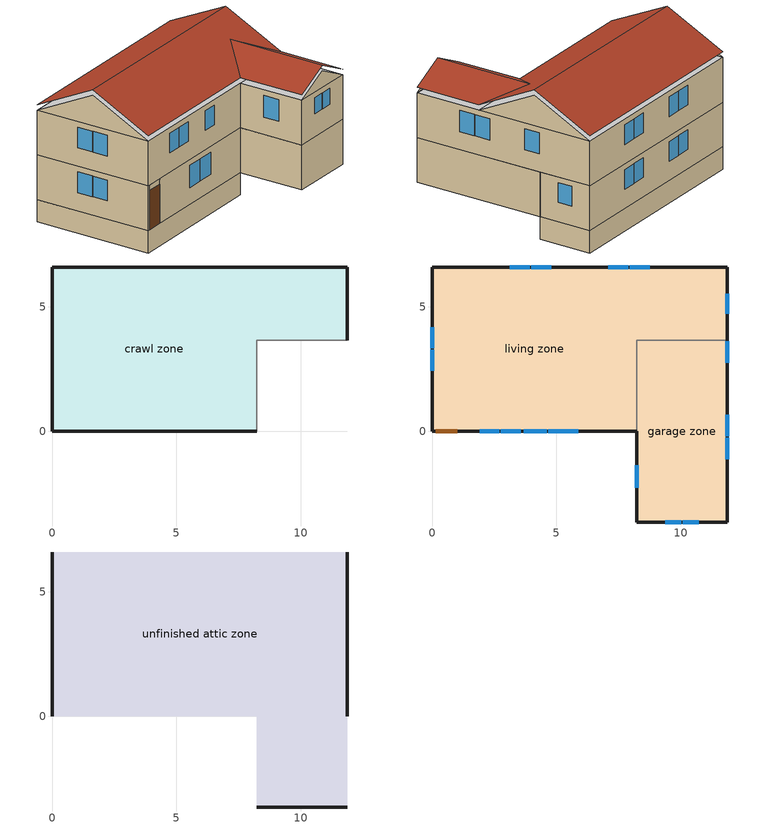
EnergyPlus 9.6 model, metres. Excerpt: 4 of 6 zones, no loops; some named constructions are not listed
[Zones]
crawl zone
 floor foundation (FloorFndGrndCS): 0,0 0,6.6 11.89,6.6 11.89,3.66 8.23,3.66 8.23,0 z-1.22
 wall foundation (WallFndGrndCS): 11.89,3.66 11.89,6.6 0,6.6 0,0 8.23,0 z-1.22:0
 wall adiabatic (WallFndGrndCS): 8.23,0 8.23,3.66 11.89,3.66 z-1.22:0
garage zone
 floor foundation (FloorFndGrndUnfinSlab): 8.23,-3.66 8.23,3.66 11.89,3.66 11.89,-3.66 z0
 wall outside (WallExtUninsUnfin): 8.23,0 8.23,-3.66 11.89,-3.66 11.89,3.66 z0:2.44
 wall to living zone (WallIntFinInsUnfin Reversed): 11.89,3.66 8.23,3.66 8.23,0 z0:2.44
living zone
 floor to garage zone (FloorFinInsUnfin): 11.89,3.66 11.89,-3.66 8.23,-3.66 8.23,3.66 z2.44
 floor to crawl zone (FloorCSInsFin Reversed): 0,0 0,6.6 11.89,6.6 11.89,3.66 8.23,3.66 8.23,0 z0
 wall outside (WallExtInsFin): 11.89,3.66 11.89,6.6 0,6.6 0,0 0.13,0 1.05,0 8.23,0 z0:2.44; 0,6.6 0,0 8.23,0 8.23,-3.66 11.89,-3.66 11.89,6.6 0,6.6 z2.44:4.88
 window (WindowConstruction): 11.89,4.73 11.89,5.53 / 8.76,6.6 7.96,6.6 / 7.89,6.6 7.09,6.6 / 4.8,6.6 3.99,6.6 / 3.93,6.6 3.12,6.6 z1.06:2.13; 3.7,0 4.61,0 / 4.67,0 5.58,0 z0.92:2.13; 0,4.18 0,3.33 / 0,3.27 0,2.42 z3.44:4.57; 8.76,6.6 7.96,6.6 / 7.89,6.6 7.09,6.6 / 4.8,6.6 3.99,6.6 / 3.93,6.6 3.12,6.6 z3.5:4.57; 11.89,-1.13 11.89,-0.27 / 11.89,-0.21 11.89,0.66 / 11.89,2.75 11.89,3.62 z3.42:4.57; 9.38,-3.66 10.03,-3.66 / 10.09,-3.66 10.74,-3.66 z3.7:4.57; 8.23,-1.38 8.23,-2.28 z3.38:4.57; 1.92,0 2.71,0 / 2.77,0 3.57,0 / 5.09,0 5.88,0 z3.51:4.57; 0,4.18 0,3.33 / 0,3.27 0,2.42 z1:2.13
 door (Door): 0.15,0 1.02,0 z0:2.13
unfinished attic zone
 floor to living zone (FloorFinInsUnfinAttic): 11.89,6.6 11.89,0 0,0 0,6.6 z4.88; 8.23,-3.66 8.23,0 11.89,0 11.89,-3.66 z4.88
 wall outside (WallExtUninsUnfin): 0,3.3,6.53 0,6.6,4.88 0,0,4.88; 11.89,3.3,6.53 11.89,0,4.88 11.89,6.6,4.88; 8.23,-3.66,4.88 11.89,-3.66,4.88 10.06,-3.66,5.79
 roof outside (RoofUnfinInsExt): 0,3.3,6.83 11.89,3.3,6.83 11.89,6.6,5.18 0,6.6,5.18; 8.23,0,5.18 8.23,-3.66,5.18 10.06,-3.66,6.1 10.06,1.83,6.1; 11.89,0,5.18 10.06,1.83,6.1 10.06,-3.66,6.1 11.89,-3.66,5.18; 0,3.3,6.83 0,0,5.18 8.23,0,5.18 10.06,1.83,6.1 11.89,0,5.18 11.89,3.3,6.83
[Material] Roughness=Rough
Name | Thickness {m} | Conductivity {W/m-K} | Density {kg/m3} | Specific Heat {J/kg-K} | Thermal Absorptance | Solar Absorptance | Visible Absorptance
Drywall 0.5 in. | 0.0127 | 0.160291 | 801 | 837.4 | 0.9 | 0.5 | 0.1
Floor Covering | 0.0127 | 0.0433444 | 54.468 | 1339.84 | 0.9 | 0.9 | 0.7
FloorIns | 0.23495 | 2.59817 | 67.691 | 1210.98 | 0.82 | 0.3 | 0.3
FloorIns 1 | 0.1397 | 1.90491 | 67.691 | 1210.98 | 0.82 | 0.3 | 0.3
FloorUAAdditionalCeilingIns | 0.050038 | 0.060696 | 16.02 | 1046.75 | 0.9 | 0.7 | 0.7
FloorUATrussandIns | 0.0889 | 0.0634876 | 50.7834 | 1165.1 | 0.9 | 0.5 | 0.9
RoofSheathing | 0.01905 | 0.115458 | 512.64 | 1214.23 | 0.82 | 0.3 | 0.3
WallSheathing | 0.0127 | 0.115458 | 512.64 | 1214.23 | 0.82 | 0.3 | 0.3
WallStudAndCavity 1 | 0.0889 | 0.346661 | 129.063 | 1212.76 | 0.82 | 0.3 | 0.82
Wood Floor | 0.015875 | 0.115458 | 544.68 | 1214.23 | 0.9 | 0.7 | 0.7
[Construction]
FloorCSInsFin: FloorIns, RoofSheathing, Wood Floor, Floor Covering
FloorFinInsUnfin Reversed: Floor Covering, Wood Floor, RoofSheathing, FloorIns 1
FloorFinInsUnfinAttic Reversed: FloorUAAdditionalCeilingIns, FloorUATrussandIns, Drywall 0.5 in.
WallIntFinInsUnfin: WallSheathing, WallStudAndCavity 1
[Schedule:Day:Interval]
res mv_1 bath exhaust schedule allday1; res mv_1 bath exhaust schedule allday10; res mv_1 bath exhaust schedule allday11; res mv_1 bath exhaust schedule allday12; res mv_1 bath exhaust schedule allday2; res mv_1 bath exhaust schedule allday3; res mv_1 bath exhaust schedule allday4; res mv_1 bath exhaust schedule allday5; res mv_1 bath exhaust schedule allday6; res mv_1 bath exhaust schedule allday7; res mv_1 bath exhaust schedule allday8; res mv_1 bath exhaust schedule allday9: No, 01:00, 1, 24:00, 0
res mv_1 bath exhaust schedule summer design; res mv_1 range exhaust schedule summer design: No, 24:00, 1
res mv_1 bath exhaust schedule winter design; res mv_1 range exhaust schedule winter design; Schedule Day 11; Schedule Day 12; Schedule Day 15; Schedule Day 16: No, 24:00, 0
res mv_1 range exhaust schedule allday1; res mv_1 range exhaust schedule allday10; res mv_1 range exhaust schedule allday11; res mv_1 range exhaust schedule allday12; res mv_1 range exhaust schedule allday2; res mv_1 range exhaust schedule allday3; res mv_1 range exhaust schedule allday4; res mv_1 range exhaust schedule allday5; res mv_1 range exhaust schedule allday6; res mv_1 range exhaust schedule allday7; res mv_1 range exhaust schedule allday8; res mv_1 range exhaust schedule allday9: No, 07:00, 0, 08:00, 1, 24:00, 0
res nv_1 availability schedule allday1 on; res nv_1 availability schedule allday1 on 1; res nv_1 availability schedule allday1 on 10; res nv_1 availability schedule allday1 on 11; res nv_1 availability schedule allday1 on 2; res nv_1 availability schedule allday1 on 3; res nv_1 availability schedule allday1 on 4; res nv_1 availability schedule allday1 on 5; res nv_1 availability schedule allday1 on 6; res nv_1 availability schedule allday1 on 7; res nv_1 availability schedule allday1 on 8; res nv_1 availability schedule allday1 on 9: No, 01:00, 1, 02:00, 1, 03:00, 1, 04:00, 1, 05:00, 1, 06:00, 1, 07:00, 1, 08:00, 1, 09:00, 1, 10:00, 1, 11:00, 1, 12:00, 1, 13:00, 1, 14:00, 1, 15:00, 1, 16:00, 1, 17:00, 1, 18:00, 1, 19:00, 1, 20:00, 1, 21:00, 1, 22:00, 1, 23:00, 1, 24:00, 1
res nv_1 temp schedule allday1; res nv_1 temp schedule allday10; res nv_1 temp schedule allday11; res nv_1 temp schedule allday12; res nv_1 temp schedule allday2; res nv_1 temp schedule allday3; res nv_1 temp schedule allday4; res nv_1 temp schedule allday5; res nv_1 temp schedule allday6; res nv_1 temp schedule allday7; res nv_1 temp schedule allday8; res nv_1 temp schedule allday9: No, 24:00, 20.5556
[Schedule:Week:Daily]
res mv_1 bath exhaust schedule Week Rule - Jan1-Jan28: res mv_1 bath exhaust schedule allday1, res mv_1 bath exhaust schedule allday1, res mv_1 bath exhaust schedule allday1, res mv_1 bath exhaust schedule allday1, res mv_1 bath exhaust schedule allday1, res mv_1 bath exhaust schedule allday1, res mv_1 bath exhaust schedule allday1, Schedule Day 16, res mv_1 bath exhaust schedule summer design, res mv_1 bath exhaust schedule winter design, Schedule Day 16, Schedule Day 16
res mv_1 bath exhaust schedule Week Rule - Jan29-Feb4: res mv_1 bath exhaust schedule allday1, res mv_1 bath exhaust schedule allday1, res mv_1 bath exhaust schedule allday1, res mv_1 bath exhaust schedule allday2, res mv_1 bath exhaust schedule allday2, res mv_1 bath exhaust schedule allday2, res mv_1 bath exhaust schedule allday2, Schedule Day 16, res mv_1 bath exhaust schedule summer design, res mv_1 bath exhaust schedule winter design, Schedule Day 16, Schedule Day 16
res mv_1 bath exhaust schedule Week Rule - Feb5-Feb25: res mv_1 bath exhaust schedule allday2, res mv_1 bath exhaust schedule allday2, res mv_1 bath exhaust schedule allday2, res mv_1 bath exhaust schedule allday2, res mv_1 bath exhaust schedule allday2, res mv_1 bath exhaust schedule allday2, res mv_1 bath exhaust schedule allday2, Schedule Day 16, res mv_1 bath exhaust schedule summer design, res mv_1 bath exhaust schedule winter design, Schedule Day 16, Schedule Day 16
res mv_1 bath exhaust schedule Week Rule - Feb26-Mar4: res mv_1 bath exhaust schedule allday2, res mv_1 bath exhaust schedule allday2, res mv_1 bath exhaust schedule allday2, res mv_1 bath exhaust schedule allday3, res mv_1 bath exhaust schedule allday3, res mv_1 bath exhaust schedule allday3, res mv_1 bath exhaust schedule allday3, Schedule Day 16, res mv_1 bath exhaust schedule summer design, res mv_1 bath exhaust schedule winter design, Schedule Day 16, Schedule Day 16
res mv_1 bath exhaust schedule Week Rule - Mar5-Mar25: res mv_1 bath exhaust schedule allday3, res mv_1 bath exhaust schedule allday3, res mv_1 bath exhaust schedule allday3, res mv_1 bath exhaust schedule allday3, res mv_1 bath exhaust schedule allday3, res mv_1 bath exhaust schedule allday3, res mv_1 bath exhaust schedule allday3, Schedule Day 16, res mv_1 bath exhaust schedule summer design, res mv_1 bath exhaust schedule winter design, Schedule Day 16, Schedule Day 16
res mv_1 bath exhaust schedule Week Rule - Mar26-Apr1: res mv_1 bath exhaust schedule allday3, res mv_1 bath exhaust schedule allday3, res mv_1 bath exhaust schedule allday3, res mv_1 bath exhaust schedule allday3, res mv_1 bath exhaust schedule allday3, res mv_1 bath exhaust schedule allday3, res mv_1 bath exhaust schedule allday4, Schedule Day 16, res mv_1 bath exhaust schedule summer design, res mv_1 bath exhaust schedule winter design, Schedule Day 16, Schedule Day 16
res mv_1 bath exhaust schedule Week Rule - Apr2-Apr29: res mv_1 bath exhaust schedule allday4, res mv_1 bath exhaust schedule allday4, res mv_1 bath exhaust schedule allday4, res mv_1 bath exhaust schedule allday4, res mv_1 bath exhaust schedule allday4, res mv_1 bath exhaust schedule allday4, res mv_1 bath exhaust schedule allday4, Schedule Day 16, res mv_1 bath exhaust schedule summer design, res mv_1 bath exhaust schedule winter design, Schedule Day 16, Schedule Day 16
res mv_1 bath exhaust schedule Week Rule - Apr30-May6: res mv_1 bath exhaust schedule allday4, res mv_1 bath exhaust schedule allday5, res mv_1 bath exhaust schedule allday5, res mv_1 bath exhaust schedule allday5, res mv_1 bath exhaust schedule allday5, res mv_1 bath exhaust schedule allday5, res mv_1 bath exhaust schedule allday5, Schedule Day 16, res mv_1 bath exhaust schedule summer design, res mv_1 bath exhaust schedule winter design, Schedule Day 16, Schedule Day 16
res mv_1 bath exhaust schedule Week Rule - May7-May27: res mv_1 bath exhaust schedule allday5, res mv_1 bath exhaust schedule allday5, res mv_1 bath exhaust schedule allday5, res mv_1 bath exhaust schedule allday5, res mv_1 bath exhaust schedule allday5, res mv_1 bath exhaust schedule allday5, res mv_1 bath exhaust schedule allday5, Schedule Day 16, res mv_1 bath exhaust schedule summer design, res mv_1 bath exhaust schedule winter design, Schedule Day 16, Schedule Day 16
res mv_1 bath exhaust schedule Week Rule - May28-Jun3: res mv_1 bath exhaust schedule allday5, res mv_1 bath exhaust schedule allday5, res mv_1 bath exhaust schedule allday5, res mv_1 bath exhaust schedule allday5, res mv_1 bath exhaust schedule allday6, res mv_1 bath exhaust schedule allday6, res mv_1 bath exhaust schedule allday6, Schedule Day 16, res mv_1 bath exhaust schedule summer design, res mv_1 bath exhaust schedule winter design, Schedule Day 16, Schedule Day 16
res mv_1 bath exhaust schedule Week Rule - Jun4-Jun24: res mv_1 bath exhaust schedule allday6, res mv_1 bath exhaust schedule allday6, res mv_1 bath exhaust schedule allday6, res mv_1 bath exhaust schedule allday6, res mv_1 bath exhaust schedule allday6, res mv_1 bath exhaust schedule allday6, res mv_1 bath exhaust schedule allday6, Schedule Day 16, res mv_1 bath exhaust schedule summer design, res mv_1 bath exhaust schedule winter design, Schedule Day 16, Schedule Day 16
res mv_1 bath exhaust schedule Week Rule - Jun25-Jul1: res mv_1 bath exhaust schedule allday6, res mv_1 bath exhaust schedule allday6, res mv_1 bath exhaust schedule allday6, res mv_1 bath exhaust schedule allday6, res mv_1 bath exhaust schedule allday6, res mv_1 bath exhaust schedule allday6, res mv_1 bath exhaust schedule allday7, Schedule Day 16, res mv_1 bath exhaust schedule summer design, res mv_1 bath exhaust schedule winter design, Schedule Day 16, Schedule Day 16
res mv_1 bath exhaust schedule Week Rule - Jul2-Jul29: res mv_1 bath exhaust schedule allday7, res mv_1 bath exhaust schedule allday7, res mv_1 bath exhaust schedule allday7, res mv_1 bath exhaust schedule allday7, res mv_1 bath exhaust schedule allday7, res mv_1 bath exhaust schedule allday7, res mv_1 bath exhaust schedule allday7, Schedule Day 16, res mv_1 bath exhaust schedule summer design, res mv_1 bath exhaust schedule winter design, Schedule Day 16, Schedule Day 16
res mv_1 bath exhaust schedule Week Rule - Jul30-Aug5: res mv_1 bath exhaust schedule allday7, res mv_1 bath exhaust schedule allday7, res mv_1 bath exhaust schedule allday8, res mv_1 bath exhaust schedule allday8, res mv_1 bath exhaust schedule allday8, res mv_1 bath exhaust schedule allday8, res mv_1 bath exhaust schedule allday8, Schedule Day 16, res mv_1 bath exhaust schedule summer design, res mv_1 bath exhaust schedule winter design, Schedule Day 16, Schedule Day 16
res mv_1 bath exhaust schedule Week Rule - Aug6-Aug26: res mv_1 bath exhaust schedule allday8, res mv_1 bath exhaust schedule allday8, res mv_1 bath exhaust schedule allday8, res mv_1 bath exhaust schedule allday8, res mv_1 bath exhaust schedule allday8, res mv_1 bath exhaust schedule allday8, res mv_1 bath exhaust schedule allday8, Schedule Day 16, res mv_1 bath exhaust schedule summer design, res mv_1 bath exhaust schedule winter design, Schedule Day 16, Schedule Day 16
res mv_1 bath exhaust schedule Week Rule - Aug27-Sep2: res mv_1 bath exhaust schedule allday8, res mv_1 bath exhaust schedule allday8, res mv_1 bath exhaust schedule allday8, res mv_1 bath exhaust schedule allday8, res mv_1 bath exhaust schedule allday8, res mv_1 bath exhaust schedule allday9, res mv_1 bath exhaust schedule allday9, Schedule Day 16, res mv_1 bath exhaust schedule summer design, res mv_1 bath exhaust schedule winter design, Schedule Day 16, Schedule Day 16
res mv_1 bath exhaust schedule Week Rule - Sep3-Sep30: res mv_1 bath exhaust schedule allday9, res mv_1 bath exhaust schedule allday9, res mv_1 bath exhaust schedule allday9, res mv_1 bath exhaust schedule allday9, res mv_1 bath exhaust schedule allday9, res mv_1 bath exhaust schedule allday9, res mv_1 bath exhaust schedule allday9, Schedule Day 16, res mv_1 bath exhaust schedule summer design, res mv_1 bath exhaust schedule winter design, Schedule Day 16, Schedule Day 16
res mv_1 bath exhaust schedule Week Rule - Oct1-Oct28: res mv_1 bath exhaust schedule allday10, res mv_1 bath exhaust schedule allday10, res mv_1 bath exhaust schedule allday10, res mv_1 bath exhaust schedule allday10, res mv_1 bath exhaust schedule allday10, res mv_1 bath exhaust schedule allday10, res mv_1 bath exhaust schedule allday10, Schedule Day 16, res mv_1 bath exhaust schedule summer design, res mv_1 bath exhaust schedule winter design, Schedule Day 16, Schedule Day 16
res mv_1 bath exhaust schedule Week Rule - Oct29-Nov4: res mv_1 bath exhaust schedule allday10, res mv_1 bath exhaust schedule allday10, res mv_1 bath exhaust schedule allday10, res mv_1 bath exhaust schedule allday11, res mv_1 bath exhaust schedule allday11, res mv_1 bath exhaust schedule allday11, res mv_1 bath exhaust schedule allday11, Schedule Day 16, res mv_1 bath exhaust schedule summer design, res mv_1 bath exhaust schedule winter design, Schedule Day 16, Schedule Day 16
res mv_1 bath exhaust schedule Week Rule - Nov5-Nov25: res mv_1 bath exhaust schedule allday11, res mv_1 bath exhaust schedule allday11, res mv_1 bath exhaust schedule allday11, res mv_1 bath exhaust schedule allday11, res mv_1 bath exhaust schedule allday11, res mv_1 bath exhaust schedule allday11, res mv_1 bath exhaust schedule allday11, Schedule Day 16, res mv_1 bath exhaust schedule summer design, res mv_1 bath exhaust schedule winter design, Schedule Day 16, Schedule Day 16
res mv_1 bath exhaust schedule Week Rule - Nov26-Dec2: res mv_1 bath exhaust schedule allday11, res mv_1 bath exhaust schedule allday11, res mv_1 bath exhaust schedule allday11, res mv_1 bath exhaust schedule allday11, res mv_1 bath exhaust schedule allday11, res mv_1 bath exhaust schedule allday12, res mv_1 bath exhaust schedule allday12, Schedule Day 16, res mv_1 bath exhaust schedule summer design, res mv_1 bath exhaust schedule winter design, Schedule Day 16, Schedule Day 16
res mv_1 bath exhaust schedule Week Rule - Dec3-Dec31: res mv_1 bath exhaust schedule allday12, res mv_1 bath exhaust schedule allday12, res mv_1 bath exhaust schedule allday12, res mv_1 bath exhaust schedule allday12, res mv_1 bath exhaust schedule allday12, res mv_1 bath exhaust schedule allday12, res mv_1 bath exhaust schedule allday12, Schedule Day 16, res mv_1 bath exhaust schedule summer design, res mv_1 bath exhaust schedule winter design, Schedule Day 16, Schedule Day 16
res mv_1 range exhaust schedule Week Rule - Jan1-Jan28: res mv_1 range exhaust schedule allday1, res mv_1 range exhaust schedule allday1, res mv_1 range exhaust schedule allday1, res mv_1 range exhaust schedule allday1, res mv_1 range exhaust schedule allday1, res mv_1 range exhaust schedule allday1, res mv_1 range exhaust schedule allday1, Schedule Day 15, res mv_1 range exhaust schedule summer design, res mv_1 range exhaust schedule winter design, Schedule Day 15, Schedule Day 15
res mv_1 range exhaust schedule Week Rule - Jan29-Feb4: res mv_1 range exhaust schedule allday1, res mv_1 range exhaust schedule allday1, res mv_1 range exhaust schedule allday1, res mv_1 range exhaust schedule allday2, res mv_1 range exhaust schedule allday2, res mv_1 range exhaust schedule allday2, res mv_1 range exhaust schedule allday2, Schedule Day 15, res mv_1 range exhaust schedule summer design, res mv_1 range exhaust schedule winter design, Schedule Day 15, Schedule Day 15
res mv_1 range exhaust schedule Week Rule - Feb5-Feb25: res mv_1 range exhaust schedule allday2, res mv_1 range exhaust schedule allday2, res mv_1 range exhaust schedule allday2, res mv_1 range exhaust schedule allday2, res mv_1 range exhaust schedule allday2, res mv_1 range exhaust schedule allday2, res mv_1 range exhaust schedule allday2, Schedule Day 15, res mv_1 range exhaust schedule summer design, res mv_1 range exhaust schedule winter design, Schedule Day 15, Schedule Day 15
res mv_1 range exhaust schedule Week Rule - Feb26-Mar4: res mv_1 range exhaust schedule allday2, res mv_1 range exhaust schedule allday2, res mv_1 range exhaust schedule allday2, res mv_1 range exhaust schedule allday3, res mv_1 range exhaust schedule allday3, res mv_1 range exhaust schedule allday3, res mv_1 range exhaust schedule allday3, Schedule Day 15, res mv_1 range exhaust schedule summer design, res mv_1 range exhaust schedule winter design, Schedule Day 15, Schedule Day 15
res mv_1 range exhaust schedule Week Rule - Mar5-Mar25: res mv_1 range exhaust schedule allday3, res mv_1 range exhaust schedule allday3, res mv_1 range exhaust schedule allday3, res mv_1 range exhaust schedule allday3, res mv_1 range exhaust schedule allday3, res mv_1 range exhaust schedule allday3, res mv_1 range exhaust schedule allday3, Schedule Day 15, res mv_1 range exhaust schedule summer design, res mv_1 range exhaust schedule winter design, Schedule Day 15, Schedule Day 15
res mv_1 range exhaust schedule Week Rule - Mar26-Apr1: res mv_1 range exhaust schedule allday3, res mv_1 range exhaust schedule allday3, res mv_1 range exhaust schedule allday3, res mv_1 range exhaust schedule allday3, res mv_1 range exhaust schedule allday3, res mv_1 range exhaust schedule allday3, res mv_1 range exhaust schedule allday4, Schedule Day 15, res mv_1 range exhaust schedule summer design, res mv_1 range exhaust schedule winter design, Schedule Day 15, Schedule Day 15
res mv_1 range exhaust schedule Week Rule - Apr2-Apr29: res mv_1 range exhaust schedule allday4, res mv_1 range exhaust schedule allday4, res mv_1 range exhaust schedule allday4, res mv_1 range exhaust schedule allday4, res mv_1 range exhaust schedule allday4, res mv_1 range exhaust schedule allday4, res mv_1 range exhaust schedule allday4, Schedule Day 15, res mv_1 range exhaust schedule summer design, res mv_1 range exhaust schedule winter design, Schedule Day 15, Schedule Day 15
res mv_1 range exhaust schedule Week Rule - Apr30-May6: res mv_1 range exhaust schedule allday4, res mv_1 range exhaust schedule allday5, res mv_1 range exhaust schedule allday5, res mv_1 range exhaust schedule allday5, res mv_1 range exhaust schedule allday5, res mv_1 range exhaust schedule allday5, res mv_1 range exhaust schedule allday5, Schedule Day 15, res mv_1 range exhaust schedule summer design, res mv_1 range exhaust schedule winter design, Schedule Day 15, Schedule Day 15
res mv_1 range exhaust schedule Week Rule - May7-May27: res mv_1 range exhaust schedule allday5, res mv_1 range exhaust schedule allday5, res mv_1 range exhaust schedule allday5, res mv_1 range exhaust schedule allday5, res mv_1 range exhaust schedule allday5, res mv_1 range exhaust schedule allday5, res mv_1 range exhaust schedule allday5, Schedule Day 15, res mv_1 range exhaust schedule summer design, res mv_1 range exhaust schedule winter design, Schedule Day 15, Schedule Day 15
res mv_1 range exhaust schedule Week Rule - May28-Jun3: res mv_1 range exhaust schedule allday5, res mv_1 range exhaust schedule allday5, res mv_1 range exhaust schedule allday5, res mv_1 range exhaust schedule allday5, res mv_1 range exhaust schedule allday6, res mv_1 range exhaust schedule allday6, res mv_1 range exhaust schedule allday6, Schedule Day 15, res mv_1 range exhaust schedule summer design, res mv_1 range exhaust schedule winter design, Schedule Day 15, Schedule Day 15
res mv_1 range exhaust schedule Week Rule - Jun4-Jun24: res mv_1 range exhaust schedule allday6, res mv_1 range exhaust schedule allday6, res mv_1 range exhaust schedule allday6, res mv_1 range exhaust schedule allday6, res mv_1 range exhaust schedule allday6, res mv_1 range exhaust schedule allday6, res mv_1 range exhaust schedule allday6, Schedule Day 15, res mv_1 range exhaust schedule summer design, res mv_1 range exhaust schedule winter design, Schedule Day 15, Schedule Day 15
res mv_1 range exhaust schedule Week Rule - Jun25-Jul1: res mv_1 range exhaust schedule allday6, res mv_1 range exhaust schedule allday6, res mv_1 range exhaust schedule allday6, res mv_1 range exhaust schedule allday6, res mv_1 range exhaust schedule allday6, res mv_1 range exhaust schedule allday6, res mv_1 range exhaust schedule allday7, Schedule Day 15, res mv_1 range exhaust schedule summer design, res mv_1 range exhaust schedule winter design, Schedule Day 15, Schedule Day 15
res mv_1 range exhaust schedule Week Rule - Jul2-Jul29: res mv_1 range exhaust schedule allday7, res mv_1 range exhaust schedule allday7, res mv_1 range exhaust schedule allday7, res mv_1 range exhaust schedule allday7, res mv_1 range exhaust schedule allday7, res mv_1 range exhaust schedule allday7, res mv_1 range exhaust schedule allday7, Schedule Day 15, res mv_1 range exhaust schedule summer design, res mv_1 range exhaust schedule winter design, Schedule Day 15, Schedule Day 15
res mv_1 range exhaust schedule Week Rule - Jul30-Aug5: res mv_1 range exhaust schedule allday7, res mv_1 range exhaust schedule allday7, res mv_1 range exhaust schedule allday8, res mv_1 range exhaust schedule allday8, res mv_1 range exhaust schedule allday8, res mv_1 range exhaust schedule allday8, res mv_1 range exhaust schedule allday8, Schedule Day 15, res mv_1 range exhaust schedule summer design, res mv_1 range exhaust schedule winter design, Schedule Day 15, Schedule Day 15
res mv_1 range exhaust schedule Week Rule - Aug6-Aug26: res mv_1 range exhaust schedule allday8, res mv_1 range exhaust schedule allday8, res mv_1 range exhaust schedule allday8, res mv_1 range exhaust schedule allday8, res mv_1 range exhaust schedule allday8, res mv_1 range exhaust schedule allday8, res mv_1 range exhaust schedule allday8, Schedule Day 15, res mv_1 range exhaust schedule summer design, res mv_1 range exhaust schedule winter design, Schedule Day 15, Schedule Day 15
res mv_1 range exhaust schedule Week Rule - Aug27-Sep2: res mv_1 range exhaust schedule allday8, res mv_1 range exhaust schedule allday8, res mv_1 range exhaust schedule allday8, res mv_1 range exhaust schedule allday8, res mv_1 range exhaust schedule allday8, res mv_1 range exhaust schedule allday9, res mv_1 range exhaust schedule allday9, Schedule Day 15, res mv_1 range exhaust schedule summer design, res mv_1 range exhaust schedule winter design, Schedule Day 15, Schedule Day 15
res mv_1 range exhaust schedule Week Rule - Sep3-Sep30: res mv_1 range exhaust schedule allday9, res mv_1 range exhaust schedule allday9, res mv_1 range exhaust schedule allday9, res mv_1 range exhaust schedule allday9, res mv_1 range exhaust schedule allday9, res mv_1 range exhaust schedule allday9, res mv_1 range exhaust schedule allday9, Schedule Day 15, res mv_1 range exhaust schedule summer design, res mv_1 range exhaust schedule winter design, Schedule Day 15, Schedule Day 15
res mv_1 range exhaust schedule Week Rule - Oct1-Oct28: res mv_1 range exhaust schedule allday10, res mv_1 range exhaust schedule allday10, res mv_1 range exhaust schedule allday10, res mv_1 range exhaust schedule allday10, res mv_1 range exhaust schedule allday10, res mv_1 range exhaust schedule allday10, res mv_1 range exhaust schedule allday10, Schedule Day 15, res mv_1 range exhaust schedule summer design, res mv_1 range exhaust schedule winter design, Schedule Day 15, Schedule Day 15
res mv_1 range exhaust schedule Week Rule - Oct29-Nov4: res mv_1 range exhaust schedule allday10, res mv_1 range exhaust schedule allday10, res mv_1 range exhaust schedule allday10, res mv_1 range exhaust schedule allday11, res mv_1 range exhaust schedule allday11, res mv_1 range exhaust schedule allday11, res mv_1 range exhaust schedule allday11, Schedule Day 15, res mv_1 range exhaust schedule summer design, res mv_1 range exhaust schedule winter design, Schedule Day 15, Schedule Day 15
res mv_1 range exhaust schedule Week Rule - Nov5-Nov25: res mv_1 range exhaust schedule allday11, res mv_1 range exhaust schedule allday11, res mv_1 range exhaust schedule allday11, res mv_1 range exhaust schedule allday11, res mv_1 range exhaust schedule allday11, res mv_1 range exhaust schedule allday11, res mv_1 range exhaust schedule allday11, Schedule Day 15, res mv_1 range exhaust schedule summer design, res mv_1 range exhaust schedule winter design, Schedule Day 15, Schedule Day 15
res mv_1 range exhaust schedule Week Rule - Nov26-Dec2: res mv_1 range exhaust schedule allday11, res mv_1 range exhaust schedule allday11, res mv_1 range exhaust schedule allday11, res mv_1 range exhaust schedule allday11, res mv_1 range exhaust schedule allday11, res mv_1 range exhaust schedule allday12, res mv_1 range exhaust schedule allday12, Schedule Day 15, res mv_1 range exhaust schedule summer design, res mv_1 range exhaust schedule winter design, Schedule Day 15, Schedule Day 15
res mv_1 range exhaust schedule Week Rule - Dec3-Dec31: res mv_1 range exhaust schedule allday12, res mv_1 range exhaust schedule allday12, res mv_1 range exhaust schedule allday12, res mv_1 range exhaust schedule allday12, res mv_1 range exhaust schedule allday12, res mv_1 range exhaust schedule allday12, res mv_1 range exhaust schedule allday12, Schedule Day 15, res mv_1 range exhaust schedule summer design, res mv_1 range exhaust schedule winter design, Schedule Day 15, Schedule Day 15
res nv_1 avail schedule Week Rule - Jan1-Jan28: Schedule Day 12, res nv_1 availability schedule allday1 on, Schedule Day 12, res nv_1 availability schedule allday1 on, Schedule Day 12, res nv_1 availability schedule allday1 on, Schedule Day 12, Schedule Day 12, Schedule Day 12, Schedule Day 12, Schedule Day 12, Schedule Day 12
res nv_1 avail schedule Week Rule - Jan29-Feb4: Schedule Day 12, res nv_1 availability schedule allday1 on, Schedule Day 12, res nv_1 availability schedule allday1 on 1, Schedule Day 12, res nv_1 availability schedule allday1 on 1, Schedule Day 12, Schedule Day 12, Schedule Day 12, Schedule Day 12, Schedule Day 12, Schedule Day 12
res nv_1 avail schedule Week Rule - Feb5-Feb25: Schedule Day 12, res nv_1 availability schedule allday1 on 1, Schedule Day 12, res nv_1 availability schedule allday1 on 1, Schedule Day 12, res nv_1 availability schedule allday1 on 1, Schedule Day 12, Schedule Day 12, Schedule Day 12, Schedule Day 12, Schedule Day 12, Schedule Day 12
res nv_1 avail schedule Week Rule - Feb26-Mar4: Schedule Day 12, res nv_1 availability schedule allday1 on 1, Schedule Day 12, res nv_1 availability schedule allday1 on 2, Schedule Day 12, res nv_1 availability schedule allday1 on 2, Schedule Day 12, Schedule Day 12, Schedule Day 12, Schedule Day 12, Schedule Day 12, Schedule Day 12
res nv_1 avail schedule Week Rule - Mar5-Apr1: Schedule Day 12, res nv_1 availability schedule allday1 on 2, Schedule Day 12, res nv_1 availability schedule allday1 on 2, Schedule Day 12, res nv_1 availability schedule allday1 on 2, Schedule Day 12, Schedule Day 12, Schedule Day 12, Schedule Day 12, Schedule Day 12, Schedule Day 12
res nv_1 avail schedule Week Rule - Apr2-Apr29: Schedule Day 12, res nv_1 availability schedule allday1 on 3, Schedule Day 12, res nv_1 availability schedule allday1 on 3, Schedule Day 12, res nv_1 availability schedule allday1 on 3, Schedule Day 12, Schedule Day 12, Schedule Day 12, Schedule Day 12, Schedule Day 12, Schedule Day 12
res nv_1 avail schedule Week Rule - Apr30-May27: Schedule Day 12, res nv_1 availability schedule allday1 on 4, Schedule Day 12, res nv_1 availability schedule allday1 on 4, Schedule Day 12, res nv_1 availability schedule allday1 on 4, Schedule Day 12, Schedule Day 12, Schedule Day 12, Schedule Day 12, Schedule Day 12, Schedule Day 12
res nv_1 avail schedule Week Rule - May28-Jun3: Schedule Day 12, res nv_1 availability schedule allday1 on 4, Schedule Day 12, res nv_1 availability schedule allday1 on 4, Schedule Day 12, res nv_1 availability schedule allday1 on 5, Schedule Day 12, Schedule Day 12, Schedule Day 12, Schedule Day 12, Schedule Day 12, Schedule Day 12
res nv_1 avail schedule Week Rule - Jun4-Jul1: Schedule Day 12, res nv_1 availability schedule allday1 on 5, Schedule Day 12, res nv_1 availability schedule allday1 on 5, Schedule Day 12, res nv_1 availability schedule allday1 on 5, Schedule Day 12, Schedule Day 12, Schedule Day 12, Schedule Day 12, Schedule Day 12, Schedule Day 12
res nv_1 avail schedule Week Rule - Jul2-Jul29: Schedule Day 12, res nv_1 availability schedule allday1 on 6, Schedule Day 12, res nv_1 availability schedule allday1 on 6, Schedule Day 12, res nv_1 availability schedule allday1 on 6, Schedule Day 12, Schedule Day 12, Schedule Day 12, Schedule Day 12, Schedule Day 12, Schedule Day 12
res nv_1 avail schedule Week Rule - Jul30-Aug5: Schedule Day 12, res nv_1 availability schedule allday1 on 6, Schedule Day 12, res nv_1 availability schedule allday1 on 7, Schedule Day 12, res nv_1 availability schedule allday1 on 7, Schedule Day 12, Schedule Day 12, Schedule Day 12, Schedule Day 12, Schedule Day 12, Schedule Day 12
res nv_1 avail schedule Week Rule - Aug6-Aug26: Schedule Day 12, res nv_1 availability schedule allday1 on 7, Schedule Day 12, res nv_1 availability schedule allday1 on 7, Schedule Day 12, res nv_1 availability schedule allday1 on 7, Schedule Day 12, Schedule Day 12, Schedule Day 12, Schedule Day 12, Schedule Day 12, Schedule Day 12
res nv_1 avail schedule Week Rule - Aug27-Sep2: Schedule Day 12, res nv_1 availability schedule allday1 on 7, Schedule Day 12, res nv_1 availability schedule allday1 on 7, Schedule Day 12, res nv_1 availability schedule allday1 on 8, Schedule Day 12, Schedule Day 12, Schedule Day 12, Schedule Day 12, Schedule Day 12, Schedule Day 12
res nv_1 avail schedule Week Rule - Sep3-Sep30: Schedule Day 12, res nv_1 availability schedule allday1 on 8, Schedule Day 12, res nv_1 availability schedule allday1 on 8, Schedule Day 12, res nv_1 availability schedule allday1 on 8, Schedule Day 12, Schedule Day 12, Schedule Day 12, Schedule Day 12, Schedule Day 12, Schedule Day 12
res nv_1 avail schedule Week Rule - Oct1-Oct28: Schedule Day 12, res nv_1 availability schedule allday1 on 9, Schedule Day 12, res nv_1 availability schedule allday1 on 9, Schedule Day 12, res nv_1 availability schedule allday1 on 9, Schedule Day 12, Schedule Day 12, Schedule Day 12, Schedule Day 12, Schedule Day 12, Schedule Day 12
res nv_1 avail schedule Week Rule - Oct29-Nov4: Schedule Day 12, res nv_1 availability schedule allday1 on 9, Schedule Day 12, res nv_1 availability schedule allday1 on 10, Schedule Day 12, res nv_1 availability schedule allday1 on 10, Schedule Day 12, Schedule Day 12, Schedule Day 12, Schedule Day 12, Schedule Day 12, Schedule Day 12
res nv_1 avail schedule Week Rule - Nov5-Nov25: Schedule Day 12, res nv_1 availability schedule allday1 on 10, Schedule Day 12, res nv_1 availability schedule allday1 on 10, Schedule Day 12, res nv_1 availability schedule allday1 on 10, Schedule Day 12, Schedule Day 12, Schedule Day 12, Schedule Day 12, Schedule Day 12, Schedule Day 12
res nv_1 avail schedule Week Rule - Nov26-Dec2: Schedule Day 12, res nv_1 availability schedule allday1 on 10, Schedule Day 12, res nv_1 availability schedule allday1 on 10, Schedule Day 12, res nv_1 availability schedule allday1 on 11, Schedule Day 12, Schedule Day 12, Schedule Day 12, Schedule Day 12, Schedule Day 12, Schedule Day 12
res nv_1 avail schedule Week Rule - Dec3-Dec31: Schedule Day 12, res nv_1 availability schedule allday1 on 11, Schedule Day 12, res nv_1 availability schedule allday1 on 11, Schedule Day 12, res nv_1 availability schedule allday1 on 11, Schedule Day 12, Schedule Day 12, Schedule Day 12, Schedule Day 12, Schedule Day 12, Schedule Day 12
res nv_1 temp schedule Week Rule - Jan1-Jan28: res nv_1 temp schedule allday1, res nv_1 temp schedule allday1, res nv_1 temp schedule allday1, res nv_1 temp schedule allday1, res nv_1 temp schedule allday1, res nv_1 temp schedule allday1, res nv_1 temp schedule allday1, Schedule Day 11, Schedule Day 11, Schedule Day 11, Schedule Day 11, Schedule Day 11
res nv_1 temp schedule Week Rule - Jan29-Feb4: res nv_1 temp schedule allday1, res nv_1 temp schedule allday1, res nv_1 temp schedule allday1, res nv_1 temp schedule allday2, res nv_1 temp schedule allday2, res nv_1 temp schedule allday2, res nv_1 temp schedule allday2, Schedule Day 11, Schedule Day 11, Schedule Day 11, Schedule Day 11, Schedule Day 11
res nv_1 temp schedule Week Rule - Feb5-Feb25: res nv_1 temp schedule allday2, res nv_1 temp schedule allday2, res nv_1 temp schedule allday2, res nv_1 temp schedule allday2, res nv_1 temp schedule allday2, res nv_1 temp schedule allday2, res nv_1 temp schedule allday2, Schedule Day 11, Schedule Day 11, Schedule Day 11, Schedule Day 11, Schedule Day 11
res nv_1 temp schedule Week Rule - Feb26-Mar4: res nv_1 temp schedule allday2, res nv_1 temp schedule allday2, res nv_1 temp schedule allday2, res nv_1 temp schedule allday3, res nv_1 temp schedule allday3, res nv_1 temp schedule allday3, res nv_1 temp schedule allday3, Schedule Day 11, Schedule Day 11, Schedule Day 11, Schedule Day 11, Schedule Day 11
res nv_1 temp schedule Week Rule - Mar5-Mar25: res nv_1 temp schedule allday3, res nv_1 temp schedule allday3, res nv_1 temp schedule allday3, res nv_1 temp schedule allday3, res nv_1 temp schedule allday3, res nv_1 temp schedule allday3, res nv_1 temp schedule allday3, Schedule Day 11, Schedule Day 11, Schedule Day 11, Schedule Day 11, Schedule Day 11
res nv_1 temp schedule Week Rule - Mar26-Apr1: res nv_1 temp schedule allday3, res nv_1 temp schedule allday3, res nv_1 temp schedule allday3, res nv_1 temp schedule allday3, res nv_1 temp schedule allday3, res nv_1 temp schedule allday3, res nv_1 temp schedule allday4, Schedule Day 11, Schedule Day 11, Schedule Day 11, Schedule Day 11, Schedule Day 11
res nv_1 temp schedule Week Rule - Apr2-Apr29: res nv_1 temp schedule allday4, res nv_1 temp schedule allday4, res nv_1 temp schedule allday4, res nv_1 temp schedule allday4, res nv_1 temp schedule allday4, res nv_1 temp schedule allday4, res nv_1 temp schedule allday4, Schedule Day 11, Schedule Day 11, Schedule Day 11, Schedule Day 11, Schedule Day 11
res nv_1 temp schedule Week Rule - Apr30-May6: res nv_1 temp schedule allday4, res nv_1 temp schedule allday5, res nv_1 temp schedule allday5, res nv_1 temp schedule allday5, res nv_1 temp schedule allday5, res nv_1 temp schedule allday5, res nv_1 temp schedule allday5, Schedule Day 11, Schedule Day 11, Schedule Day 11, Schedule Day 11, Schedule Day 11
res nv_1 temp schedule Week Rule - May7-May27: res nv_1 temp schedule allday5, res nv_1 temp schedule allday5, res nv_1 temp schedule allday5, res nv_1 temp schedule allday5, res nv_1 temp schedule allday5, res nv_1 temp schedule allday5, res nv_1 temp schedule allday5, Schedule Day 11, Schedule Day 11, Schedule Day 11, Schedule Day 11, Schedule Day 11
res nv_1 temp schedule Week Rule - May28-Jun3: res nv_1 temp schedule allday5, res nv_1 temp schedule allday5, res nv_1 temp schedule allday5, res nv_1 temp schedule allday5, res nv_1 temp schedule allday6, res nv_1 temp schedule allday6, res nv_1 temp schedule allday6, Schedule Day 11, Schedule Day 11, Schedule Day 11, Schedule Day 11, Schedule Day 11
res nv_1 temp schedule Week Rule - Jun4-Jun24: res nv_1 temp schedule allday6, res nv_1 temp schedule allday6, res nv_1 temp schedule allday6, res nv_1 temp schedule allday6, res nv_1 temp schedule allday6, res nv_1 temp schedule allday6, res nv_1 temp schedule allday6, Schedule Day 11, Schedule Day 11, Schedule Day 11, Schedule Day 11, Schedule Day 11
res nv_1 temp schedule Week Rule - Jun25-Jul1: res nv_1 temp schedule allday6, res nv_1 temp schedule allday6, res nv_1 temp schedule allday6, res nv_1 temp schedule allday6, res nv_1 temp schedule allday6, res nv_1 temp schedule allday6, res nv_1 temp schedule allday7, Schedule Day 11, Schedule Day 11, Schedule Day 11, Schedule Day 11, Schedule Day 11
res nv_1 temp schedule Week Rule - Jul2-Jul29: res nv_1 temp schedule allday7, res nv_1 temp schedule allday7, res nv_1 temp schedule allday7, res nv_1 temp schedule allday7, res nv_1 temp schedule allday7, res nv_1 temp schedule allday7, res nv_1 temp schedule allday7, Schedule Day 11, Schedule Day 11, Schedule Day 11, Schedule Day 11, Schedule Day 11
res nv_1 temp schedule Week Rule - Jul30-Aug5: res nv_1 temp schedule allday7, res nv_1 temp schedule allday7, res nv_1 temp schedule allday8, res nv_1 temp schedule allday8, res nv_1 temp schedule allday8, res nv_1 temp schedule allday8, res nv_1 temp schedule allday8, Schedule Day 11, Schedule Day 11, Schedule Day 11, Schedule Day 11, Schedule Day 11
res nv_1 temp schedule Week Rule - Aug6-Aug26: res nv_1 temp schedule allday8, res nv_1 temp schedule allday8, res nv_1 temp schedule allday8, res nv_1 temp schedule allday8, res nv_1 temp schedule allday8, res nv_1 temp schedule allday8, res nv_1 temp schedule allday8, Schedule Day 11, Schedule Day 11, Schedule Day 11, Schedule Day 11, Schedule Day 11
res nv_1 temp schedule Week Rule - Aug27-Sep2: res nv_1 temp schedule allday8, res nv_1 temp schedule allday8, res nv_1 temp schedule allday8, res nv_1 temp schedule allday8, res nv_1 temp schedule allday8, res nv_1 temp schedule allday9, res nv_1 temp schedule allday9, Schedule Day 11, Schedule Day 11, Schedule Day 11, Schedule Day 11, Schedule Day 11
res nv_1 temp schedule Week Rule - Sep3-Sep30: res nv_1 temp schedule allday9, res nv_1 temp schedule allday9, res nv_1 temp schedule allday9, res nv_1 temp schedule allday9, res nv_1 temp schedule allday9, res nv_1 temp schedule allday9, res nv_1 temp schedule allday9, Schedule Day 11, Schedule Day 11, Schedule Day 11, Schedule Day 11, Schedule Day 11
res nv_1 temp schedule Week Rule - Oct1-Oct28: res nv_1 temp schedule allday10, res nv_1 temp schedule allday10, res nv_1 temp schedule allday10, res nv_1 temp schedule allday10, res nv_1 temp schedule allday10, res nv_1 temp schedule allday10, res nv_1 temp schedule allday10, Schedule Day 11, Schedule Day 11, Schedule Day 11, Schedule Day 11, Schedule Day 11
res nv_1 temp schedule Week Rule - Oct29-Nov4: res nv_1 temp schedule allday10, res nv_1 temp schedule allday10, res nv_1 temp schedule allday10, res nv_1 temp schedule allday11, res nv_1 temp schedule allday11, res nv_1 temp schedule allday11, res nv_1 temp schedule allday11, Schedule Day 11, Schedule Day 11, Schedule Day 11, Schedule Day 11, Schedule Day 11
res nv_1 temp schedule Week Rule - Nov5-Nov25: res nv_1 temp schedule allday11, res nv_1 temp schedule allday11, res nv_1 temp schedule allday11, res nv_1 temp schedule allday11, res nv_1 temp schedule allday11, res nv_1 temp schedule allday11, res nv_1 temp schedule allday11, Schedule Day 11, Schedule Day 11, Schedule Day 11, Schedule Day 11, Schedule Day 11
res nv_1 temp schedule Week Rule - Nov26-Dec2: res nv_1 temp schedule allday11, res nv_1 temp schedule allday11, res nv_1 temp schedule allday11, res nv_1 temp schedule allday11, res nv_1 temp schedule allday11, res nv_1 temp schedule allday12, res nv_1 temp schedule allday12, Schedule Day 11, Schedule Day 11, Schedule Day 11, Schedule Day 11, Schedule Day 11
res nv_1 temp schedule Week Rule - Dec3-Dec31: res nv_1 temp schedule allday12, res nv_1 temp schedule allday12, res nv_1 temp schedule allday12, res nv_1 temp schedule allday12, res nv_1 temp schedule allday12, res nv_1 temp schedule allday12, res nv_1 temp schedule allday12, Schedule Day 11, Schedule Day 11, Schedule Day 11, Schedule Day 11, Schedule Day 11
[Schedule:Year]
res nv_1 temp schedule: res nv_1 temp schedule Week Rule - Jan1-Jan28, 1, 1, 1, 28, res nv_1 temp schedule Week Rule - Jan29-Feb4, 1, 29, 2, 4, res nv_1 temp schedule Week Rule - Feb5-Feb25, 2, 5, 2, 25, res nv_1 temp schedule Week Rule - Feb26-Mar4, 2, 26, 3, 4, res nv_1 temp schedule Week Rule - Mar5-Mar25, 3, 5, 3, 25, res nv_1 temp schedule Week Rule - Mar26-Apr1, 3, 26, 4, 1, res nv_1 temp schedule Week Rule - Apr2-Apr29, 4, 2, 4, 29, res nv_1 temp schedule Week Rule - Apr30-May6, 4, 30, 5, 6, res nv_1 temp schedule Week Rule - May7-May27, 5, 7, 5, 27, res nv_1 temp schedule Week Rule - May28-Jun3, 5, 28, 6, 3, res nv_1 temp schedule Week Rule - Jun4-Jun24, 6, 4, 6, 24, res nv_1 temp schedule Week Rule - Jun25-Jul1, 6, 25, 7, 1, res nv_1 temp schedule Week Rule - Jul2-Jul29, 7, 2, 7, 29, res nv_1 temp schedule Week Rule - Jul30-Aug5, 7, 30, 8, 5, res nv_1 temp schedule Week Rule - Aug6-Aug26, 8, 6, 8, 26, res nv_1 temp schedule Week Rule - Aug27-Sep2, 8, 27, 9, 2, res nv_1 temp schedule Week Rule - Sep3-Sep30, 9, 3, 9, 30, res nv_1 temp schedule Week Rule - Oct1-Oct28, 10, 1, 10, 28, res nv_1 temp schedule Week Rule - Oct29-Nov4, 10, 29, 11, 4, res nv_1 temp schedule Week Rule - Nov5-Nov25, 11, 5, 11, 25, res nv_1 temp schedule Week Rule - Nov26-Dec2, 11, 26, 12, 2, res nv_1 temp schedule Week Rule - Dec3-Dec31, 12, 3, 12, 31
